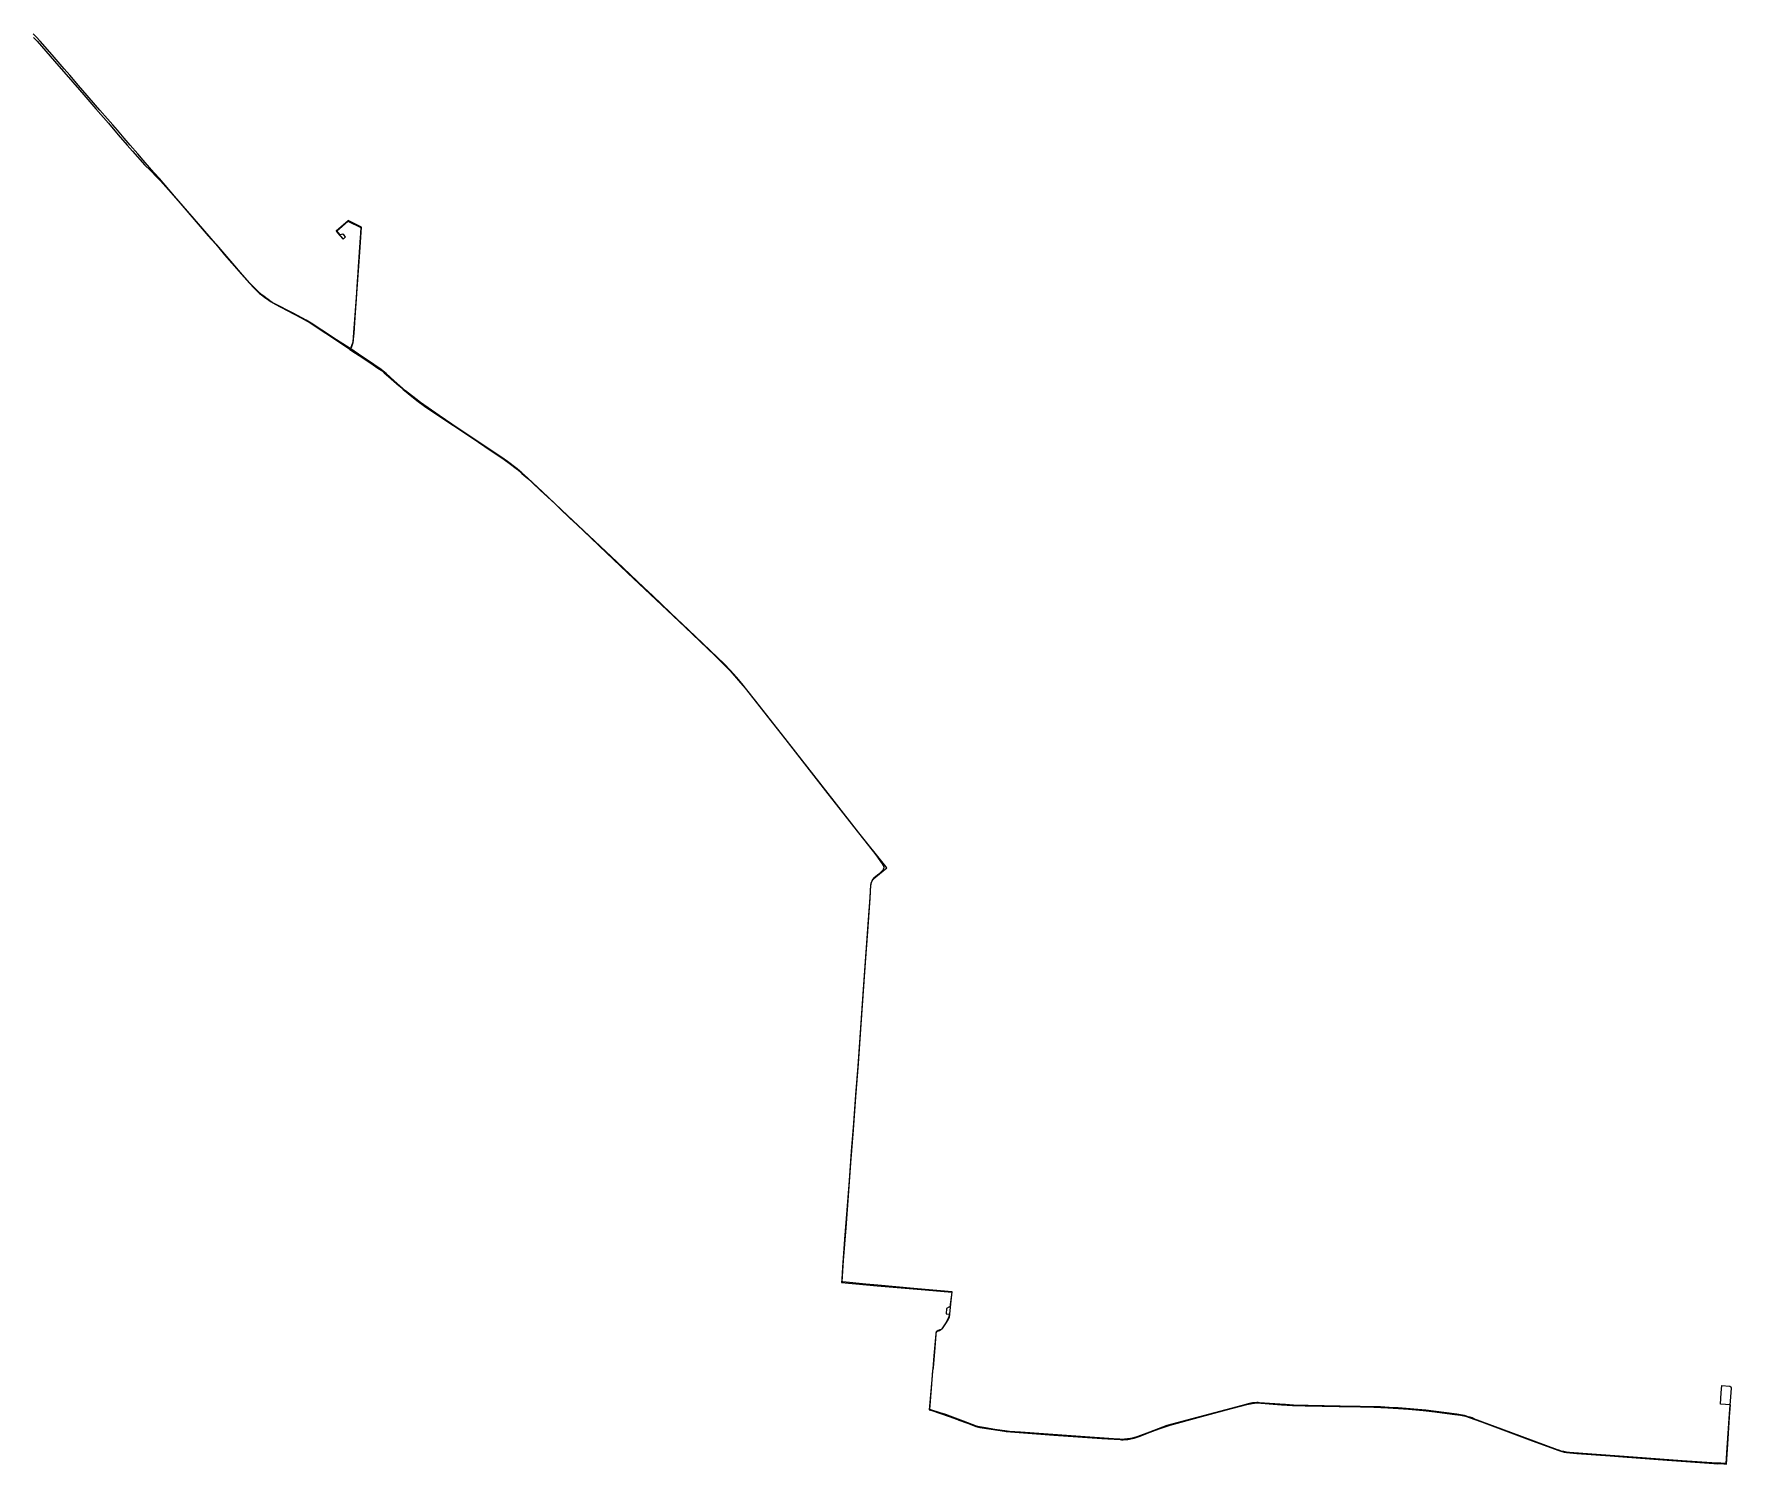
# Model space of a CAD drawing. Header units: inches. Extents: x 325170 to 367135, y 4654809 to 4689624.
# Drawn here: x 346152 to 367135, y 4654809 to 4672487 of the extents above; entities that cross this region are included whole.
import ezdxf

# ---------------------------------------------------------------- set-up
doc = ezdxf.new("R2010")
doc.units = ezdxf.units.IN
doc.header["$MEASUREMENT"] = 0
doc.layers.add('Transit_Windsor_Bus_Route', color=7, linetype='Continuous')

msp = doc.modelspace()

# ---------------------------------------------------------------- linework, layer by layer
at = {"layer": 'Transit_Windsor_Bus_Route'}
for points in [[(367012, 4655691), (367021, 4655779), (367114, 4655771), (367117, 4655771), (367121, 4655770), (367124, 4655769), (367127, 4655767), (367129, 4655765), (367131, 4655762), (367133, 4655760), (367134, 4655756), (367135, 4655753), (367135, 4655750), (367134, 4655747), (367112, 4655429), (367083, 4655008), (367070, 4654815), (367009, 4654819), (366957, 4654819), (366529, 4654850), (365815, 4654901), (365414, 4654930), (365138, 4654954), (365100, 4654958), (365084, 4654960), (365067, 4654963), (365051, 4654966), (365035, 4654970), (365019, 4654975), (365004, 4654980), (364988, 4654985), (364412, 4655198), (363954, 4655370), (363932, 4655379), (363909, 4655388), (363886, 4655395), (363862, 4655402), (363839, 4655408), (363815, 4655414), (363791, 4655418), (363767, 4655422), (363743, 4655425), (363362, 4655474), (363021, 4655503), (362907, 4655510), (362802, 4655515), (362300, 4655526), (361907, 4655532), (361842, 4655534), (361726, 4655539), (361625, 4655547), (361558, 4655551), (361305, 4655568), (361288, 4655569), (361270, 4655569), (361252, 4655568), (361234, 4655566), (361217, 4655564), (361199, 4655561), (361181, 4655558), (361164, 4655553), (361090, 4655534), (360405, 4655351), (360157, 4655284), (359945, 4655205), (359800, 4655151), (359748, 4655133), (359729, 4655129), (359711, 4655125), (359692, 4655121), (359673, 4655119), (359654, 4655117), (359635, 4655115), (359616, 4655114), (359597, 4655114), (359578, 4655115), (359559, 4655116), (359032, 4655152), (358348, 4655203), (358213, 4655213), (358155, 4655218), (358033, 4655236), (357917, 4655257), (357842, 4655270), (357807, 4655279), (357644, 4655340), (357513, 4655390), (357427, 4655420), (357357, 4655442), (357229, 4655484), (357250, 4655744), (357267, 4655964), (357272, 4655986), (357284, 4656145), (357308, 4656419), (357308, 4656425), (357309, 4656430), (357310, 4656435), (357313, 4656440), (357316, 4656445), (357320, 4656449), (357324, 4656452), (357329, 4656455), (357334, 4656458), (357339, 4656459), (357344, 4656460), (357351, 4656462), (357358, 4656464), (357364, 4656467), (357370, 4656471), (357375, 4656475), (357381, 4656480), (357385, 4656485), (357389, 4656491), (357393, 4656497), (357435, 4656559), (357458, 4656602), (357470, 4656626), (357485, 4656746), (357478, 4656747), (357462, 4656749), (357436, 4656733), (357431, 4656666), (357469, 4656662), (357478, 4656660), (357490, 4656789), (357505, 4656938), (357033, 4656980), (356853, 4656996), (356586, 4657020), (356439, 4657034), (356154, 4657060), (356143, 4657062), (356163, 4657325), (356193, 4657729), (356224, 4658125), (356252, 4658532), (356285, 4658939), (356314, 4659348), (356346, 4659760), (356376, 4660185), (356405, 4660599), (356434, 4661011), (356463, 4661394), (356491, 4661805), (356501, 4661967), (356502, 4661977), (356504, 4661987), (356507, 4661997), (356511, 4662006), (356515, 4662015), (356520, 4662024), (356526, 4662033), (356532, 4662041), (356539, 4662048), (356547, 4662055), (356555, 4662061), (356563, 4662067), (356697, 4662181), (356668, 4662215), (356353, 4662614), (356047, 4663005), (355721, 4663419), (355396, 4663835), (355062, 4664261), (354905, 4664459), (354839, 4664537), (354761, 4664623), (354690, 4664697), (354244, 4665123), (354027, 4665329), (353799, 4665544), (353693, 4665646), (353357, 4665963), (352879, 4666413), (352751, 4666536), (352440, 4666829), (352255, 4667002), (352185, 4667064), (352127, 4667112), (352007, 4667203), (351923, 4667262), (351321, 4667665), (351164, 4667772), (350931, 4667931), (350874, 4667975), (350746, 4668076), (350607, 4668198), (350506, 4668289), (350444, 4668338), (350355, 4668401), (350226, 4668486), (350166, 4668529), (350069, 4668594), (350081, 4668625), (350098, 4668675), (350102, 4668698), (350108, 4668776), (350140, 4669211), (350167, 4669608), (350190, 4669971), (350202, 4670098), (350036, 4670181), (349888, 4670050), (349936, 4669997), (349975, 4669952), (350003, 4669980), (349985, 4670002), (349973, 4670011), (349937, 4670003), (349896, 4670053), (350035, 4670174), (350194, 4670094), (350195, 4670083), (350170, 4669723), (350143, 4669335), (350105, 4668796), (350094, 4668679), (350066, 4668600), (350048, 4668606), (349893, 4668707), (349713, 4668825), (349578, 4668914), (349520, 4668948), (349358, 4669035), (349122, 4669157), (349095, 4669173), (349069, 4669190), (349044, 4669207), (349019, 4669225), (348994, 4669244), (348969, 4669263), (348920, 4669306), (348822, 4669407), (348732, 4669511), (348587, 4669678), (348412, 4669879), (348397, 4669898), (348240, 4670079), (347889, 4670484), (347703, 4670700), (347640, 4670771), (347583, 4670838), (347504, 4670927), (347437, 4671005), (347342, 4671114), (347268, 4671201), (347184, 4671297), (347129, 4671363), (347063, 4671437), (346968, 4671547), (346758, 4671790), (346704, 4671852), (346596, 4671976), (346527, 4672056), (346377, 4672229), (346228, 4672400), (346180, 4672451), (346142, 4672487)], [(346148, 4672445), (346173, 4672418), (346194, 4672397), (346462, 4672091), (346579, 4671953), (346769, 4671734), (346919, 4671561), (347074, 4671383), (347195, 4671241), (347307, 4671114), (347371, 4671039), (347524, 4670866), (347593, 4670800), (347673, 4670718), (347719, 4670671), (347818, 4670559), (347959, 4670397), (348234, 4670078), (348307, 4669990), (348348, 4669948), (348400, 4669887), (348510, 4669755), (348719, 4669520), (348817, 4669406), (348871, 4669348), (348921, 4669300), (348942, 4669281), (348964, 4669263), (348986, 4669246), (349009, 4669228), (349032, 4669212), (349055, 4669196), (349079, 4669180), (349136, 4669146), (349283, 4669068), (349456, 4668978), (349568, 4668916), (349760, 4668790), (350066, 4668585), (350092, 4668654), (350099, 4668677), (350110, 4668790), (350133, 4669109), (350180, 4669789), (350201, 4670099), (350036, 4670179), (349888, 4670049), (349975, 4669952), (350003, 4669980), (349983, 4670003), (349972, 4670012), (349939, 4670003), (349896, 4670052), (350034, 4670173), (350194, 4670093), (350186, 4669962), (350173, 4669757), (350149, 4669426), (350127, 4669098), (350104, 4668775), (350093, 4668675), (350084, 4668645), (350071, 4668610), (350059, 4668585), (350096, 4668564), (350173, 4668513), (350247, 4668465), (350346, 4668399), (350405, 4668358), (350445, 4668330), (350481, 4668300), (350535, 4668255), (350666, 4668138), (350718, 4668093), (350778, 4668042), (350887, 4667956), (350982, 4667887), (351107, 4667801), (351582, 4667485), (351792, 4667344), (351938, 4667247), (352028, 4667181), (352129, 4667102), (352185, 4667055), (352257, 4666993), (352314, 4666941), (352417, 4666843), (352595, 4666677), (352661, 4666613), (352775, 4666506), (352867, 4666418), (353033, 4666262), (353143, 4666157), (353492, 4665827), (353706, 4665624), (353846, 4665492), (353983, 4665363), (354204, 4665154), (354571, 4664806), (354759, 4664615), (354890, 4664465), (354947, 4664400), (355172, 4664113), (355447, 4663761), (355710, 4663426), (355969, 4663094), (356240, 4662749), (356515, 4662398), (356561, 4662339), (356588, 4662300), (356646, 4662218), (356649, 4662213), (356653, 4662208), (356655, 4662203), (356657, 4662197), (356658, 4662191), (356658, 4662185), (356658, 4662179), (356657, 4662173), (356656, 4662167), (356653, 4662161), (356650, 4662156), (356647, 4662151), (356598, 4662103), (356542, 4662057), (356534, 4662050), (356527, 4662042), (356521, 4662034), (356516, 4662025), (356511, 4662016), (356506, 4662007), (356503, 4661998), (356500, 4661988), (356498, 4661978), (356496, 4661968), (356487, 4661812), (356463, 4661485), (356438, 4661135), (356413, 4660795), (356388, 4660441), (356363, 4660083), (356339, 4659729), (356311, 4659372), (356285, 4659024), (356258, 4658674), (356232, 4658313), (356203, 4657949), (356175, 4657590), (356149, 4657243), (356139, 4657090), (356136, 4657054), (356576, 4657014), (357171, 4656962), (357499, 4656933), (357478, 4656747), (357462, 4656749), (357436, 4656733), (357431, 4656666), (357469, 4656662), (357463, 4656629), (357449, 4656596), (357426, 4656556), (357387, 4656495), (357376, 4656481), (357368, 4656474), (357352, 4656468), (357332, 4656462), (357327, 4656459), (357322, 4656456), (357317, 4656452), (357313, 4656447), (357309, 4656442), (357307, 4656436), (357304, 4656431), (357303, 4656425), (357302, 4656418), (357302, 4656412), (357289, 4656249), (357269, 4656000), (357262, 4655960), (357258, 4655899), (357229, 4655569), (357222, 4655478), (357252, 4655470), (357361, 4655435), (357466, 4655399), (357571, 4655362), (357589, 4655353), (357694, 4655314), (357797, 4655275), (357848, 4655262), (357988, 4655239), (358153, 4655215), (358174, 4655212), (358762, 4655167), (359356, 4655125), (359580, 4655111), (359599, 4655110), (359619, 4655110), (359638, 4655111), (359658, 4655112), (359677, 4655114), (359696, 4655117), (359715, 4655120), (359734, 4655125), (359753, 4655130), (359818, 4655151), (359953, 4655203), (360065, 4655245), (360139, 4655271), (360201, 4655291), (360546, 4655384), (360898, 4655478), (361147, 4655545), (361215, 4655559), (361243, 4655563), (361273, 4655564), (361576, 4655543), (361714, 4655535), (361870, 4655528), (362291, 4655521), (362384, 4655519), (362720, 4655512), (362891, 4655506), (363022, 4655498), (363146, 4655488), (363328, 4655472), (363471, 4655455), (363686, 4655427), (363790, 4655414), (363851, 4655400), (363897, 4655386), (364048, 4655330), (364642, 4655108), (364991, 4654979), (365042, 4654963), (365072, 4654956), (365101, 4654953), (365228, 4654941), (365638, 4654910), (365798, 4654898), (366346, 4654859), (366920, 4654817), (366965, 4654814), (367010, 4654815), (367078, 4654809), (367093, 4655055), (367117, 4655394), (367126, 4655542), (367003, 4655549), (367012, 4655691)]]:
    msp.add_lwpolyline(points, dxfattribs=at)

doc.saveas('drawing.dxf')
